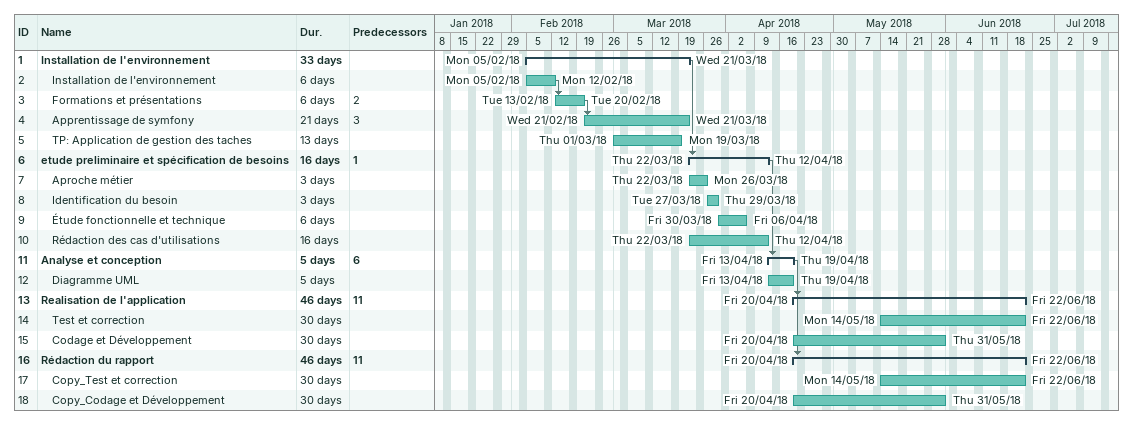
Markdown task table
| ID | Level | Task | Duration | Start | Finish | Predecessors |
|---|---|---|---|---|---|---|
| 1 | 1 | **Installation de l'environnement** | 33d | 2018-02-05 | 2018-03-21 |  |
| 2 | 2 | Installation de l'environnement | 6d | 2018-02-05 | 2018-02-12 |  |
| 3 | 2 | Formations et présentations | 6d | 2018-02-13 | 2018-02-20 | 2 |
| 4 | 2 | Apprentissage de symfony | 21d | 2018-02-21 | 2018-03-21 | 3 |
| 5 | 2 | TP: Application de gestion des taches | 13d | 2018-03-01 | 2018-03-19 |  |
| 6 | 1 | **etude preliminaire et spécification de besoins** | 16d | 2018-03-22 | 2018-04-12 | 1 |
| 7 | 2 | Aproche métier | 3d | 2018-03-22 | 2018-03-26 |  |
| 8 | 2 | Identification du besoin | 3d | 2018-03-27 | 2018-03-29 |  |
| 9 | 2 | Étude fonctionnelle et technique | 6d | 2018-03-30 | 2018-04-06 |  |
| 10 | 2 | Rédaction des cas d'utilisations | 16d | 2018-03-22 | 2018-04-12 |  |
| 11 | 1 | **Analyse et conception** | 5d | 2018-04-13 | 2018-04-19 | 6 |
| 12 | 2 | Diagramme UML | 5d | 2018-04-13 | 2018-04-19 |  |
| 13 | 1 | **Realisation de l'application** | 46d | 2018-04-20 | 2018-06-22 | 11 |
| 14 | 2 | Test et correction | 30d | 2018-05-14 | 2018-06-22 |  |
| 15 | 2 | Codage et Développement | 30d | 2018-04-20 | 2018-05-31 |  |
| 16 | 1 | **Rédaction du rapport** | 46d | 2018-04-20 | 2018-06-22 | 11 |
| 17 | 2 | Copy_Test et correction | 30d | 2018-05-14 | 2018-06-22 |  |
| 18 | 2 | Copy_Codage et Développement | 30d | 2018-04-20 | 2018-05-31 |  |
